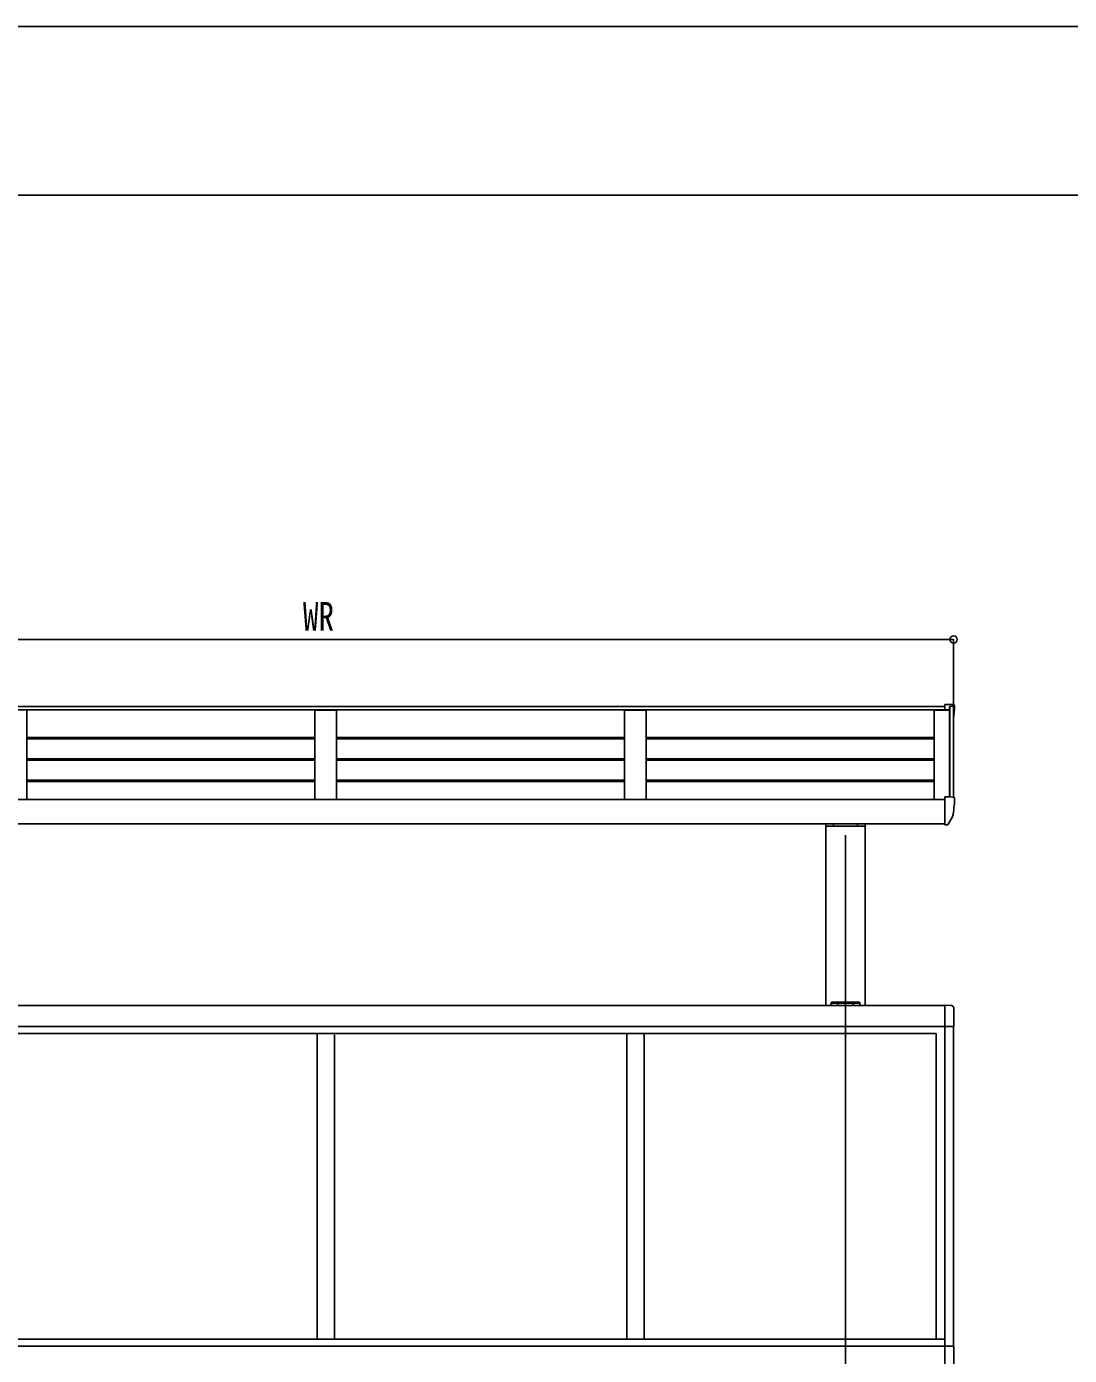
# Model space of a CAD drawing. Units: millimetres, scale not verified. Extents: x -8410 to 8410, y -5940 to 5940.
# Drawn here: x -6687 to -4275, y 2869 to 5940 of the extents above; entities that cross this region are included whole.
import ezdxf
from ezdxf.enums import TextEntityAlignment as Align

# ---------------------------------------------------------------- set-up
doc = ezdxf.new("R2010")
doc.units = ezdxf.units.MM
doc.header["$LTSCALE"] = 30
for name, color, linetype in [('0-3_YKK_12', 2, 'Continuous'), ('0-4_YKK_13', 4, 'Continuous'), ('0-5_YKK_A1', 4, 'Continuous'), ('0-6_YKK_D', 6, 'Continuous'), ('0-7_YKK_ZWAK', 7, 'Continuous')]:
    doc.layers.add(name, color=color, linetype=linetype)
doc.styles.add('ＭＳ ゴシック', font='')
doc.styles.get('ＭＳ ゴシック').set_extended_font_data('MS Gothic')

msp = doc.modelspace()

# ---------------------------------------------------------------- linework, layer by layer
at = {"layer": '0-3_YKK_12'}
for p, q in [((-4793.39, 4071.03), (-4793.39, 827.46)), ((-4793.39, 3746.18), (-4793.39, 732.06))]:
    msp.add_line(p, q, dxfattribs=at)
at = {"layer": '0-4_YKK_13'}
for p, q in [((-4554.34, 4373.39), (-4563.39, 4373.39)), ((-4563.39, 4373.39), (-4563.39, 4360.98)), ((-4544.24, 4372.86), (-4554.34, 4373.39)), ((-4541.39, 4369.87), (-4541.39, 4369.39)), ((-4554.34, 4159.65), (-4563.39, 4159.65)), ((-4563.39, 4159.65), (-4563.39, 4097.29)), ((-4544.24, 4159.12), (-4554.34, 4159.65)), ((-4541.39, 4156.12), (-4541.39, 4155.65)), ((-4563.39, 4114.44), (-4563.39, 4113.89)), ((-4563.39, 4096.65), (-4563.39, 4097.29)), ((-4563.39, 4096.65), (-4563.39, 4094.65)), ((-4561.89, 4094.65), (-4563.39, 4094.65)), ((-4558.55, 4094.65), (-4561.89, 4094.65)), ((-4545.9, 4113.55), (-4555.95, 4096.15)), ((-4825.8, 3684.96), (-4825.3, 3684.96)), ((-4825.4, 3682.46), (-4761.39, 3682.46)), ((-4825.3, 3684.96), (-4761.49, 3684.96)), ((-4761.49, 3684.96), (-4760.99, 3684.96)), ((-4759.89, 3682.46), (-4761.39, 3682.46)), ((-4759.99, 3684.02), (-4759.89, 3682.46)), ((-4563.39, 3677.96), (-4548.11, 3677.16)), ((-4542.89, 3671.67), (-4542.89, 3628.76)), ((-4563.39, 3628.76), (-4542.89, 3628.76)), ((-4563.39, 2890.16), (-4542.89, 2890.16)), ((-4542.89, 2847.25), (-4542.89, 2890.16))]:
    msp.add_line(p, q, dxfattribs=at)
msp.add_lwpolyline([(-4825.4, 3682.46), (-4826.89, 3682.46), (-4826.8, 3684.02)], dxfattribs=at)
for centre, radius, start, end in [((-4544.39, 4369.87), 3, 0, 87), ((-4743.39, 4369.39), 202, 351.93102, 0), ((-4743.39, 4155.65), 202, 348.09787, 0), ((-4544.39, 4156.12), 3, 0, 87), ((-4558.55, 4097.65), 3, 270, 330), ((-4547.2, 4114.3), 1.5, 330, 348.09787), ((-4825.8, 3683.96), 1, 90, 176.5), ((-4760.99, 3683.96), 1, 3.5, 90), ((-4548.39, 3671.67), 5.5, 0, 87)]:
    msp.add_arc(centre, radius, start, end, dxfattribs=at)
at = {"layer": '0-5_YKK_A1'}
for p, q in [((-7427.39, 4368.28), (-4563.39, 4368.28)), ((-4553.09, 4366.7), (-4552.52, 4368.27)), ((-4553.09, 4159.58), (-4553.09, 4366.7)), ((-4552.39, 4159.55), (-4552.39, 4368.51)), ((-4551.53, 4368.93), (-4544.34, 4368.55)), ((-4543.39, 4158.95), (-4543.39, 4367.55)), ((-4553.09, 4360.96), (-7437.69, 4360.98)), ((-6686.39, 4359.06), (-6686.39, 4153.25)), ((-6020.39, 4359.06), (-6020.39, 4153.26)), ((-6019.41, 4360.06), (-6014.57, 4360.13)), ((-6014.57, 4360.13), (-5976.22, 4360.13)), ((-5976.22, 4360.13), (-5971.38, 4360.06)), ((-5970.39, 4359.06), (-5970.39, 4153.26)), ((-5304.39, 4359.06), (-5304.39, 4153.26)), ((-5303.41, 4360.06), (-5298.57, 4360.13)), ((-5298.57, 4360.13), (-5260.22, 4360.13)), ((-5260.22, 4360.13), (-5255.38, 4360.06)), ((-5254.39, 4359.06), (-5254.39, 4153.26)), ((-6020.39, 4297.03), (-6686.39, 4297.03)), ((-6020.39, 4294.05), (-6686.39, 4294.05)), ((-5304.39, 4297.03), (-5970.39, 4297.03)), ((-5304.39, 4294.05), (-5970.39, 4294.05)), ((-4588.39, 4297.03), (-5254.39, 4297.03)), ((-4588.39, 4294.05), (-5254.39, 4294.05)), ((-6020.39, 4247.59), (-6686.39, 4247.59)), ((-6020.39, 4244.61), (-6686.39, 4244.61)), ((-5304.39, 4247.59), (-5970.39, 4247.59)), ((-5304.39, 4244.61), (-5970.39, 4244.61)), ((-4588.39, 4247.59), (-5254.39, 4247.59)), ((-4588.39, 4244.61), (-5254.39, 4244.61)), ((-6020.42, 4195.12), (-6686.42, 4195.12)), ((-6020.39, 4198.15), (-6686.39, 4198.15)), ((-5304.42, 4195.12), (-5970.42, 4195.12)), ((-5304.39, 4198.16), (-5970.39, 4198.16)), ((-4588.42, 4195.12), (-5254.42, 4195.12)), ((-4588.39, 4198.16), (-5254.39, 4198.16)), ((-7427.39, 4153.26), (-4563.39, 4153.26)), ((-7427.39, 4096.93), (-4563.39, 4096.97)), ((-4838.59, 4096.95), (-4838.59, 3677.46)), ((-4838.59, 4092.22), (-4748.19, 4092.22)), ((-4820.89, 4096.95), (-4820.89, 4092.22)), ((-4765.89, 4096.95), (-4765.89, 4092.22)), ((-4748.19, 4096.95), (-4748.19, 3677.46)), ((-4563.39, 3677.46), (-7427.39, 3677.46)), ((-4826.39, 3682.46), (-4826.39, 3677.46)), ((-4810.89, 3682.46), (-4810.89, 3677.46)), ((-4775.89, 3682.46), (-4775.89, 3677.46)), ((-4760.39, 3682.46), (-4760.39, 3677.46)), ((-4563.39, 3678.16), (-4563.39, 2840.96)), ((-7427.39, 3628.96), (-4563.39, 3628.96)), ((-4543.39, 3628.76), (-4543.39, 2890.16)), ((-7407.39, 3612.96), (-4583.39, 3612.96)), ((-6015.39, 3613.2), (-6015.39, 2905.96)), ((-5975.39, 3609.7), (-5975.39, 2905.96)), ((-5299.39, 3612.96), (-5299.39, 2905.96)), ((-5259.39, 3612.96), (-5259.39, 2905.96)), ((-4583.39, 3612.96), (-4583.39, 2905.96)), ((-4583.39, 3612.96), (-4583.39, 2905.96)), ((-7427.39, 2905.96), (-4563.39, 2905.96)), ((-7427.39, 2889.96), (-4563.39, 2889.96)), ((-4563.39, 2905.96), (-4563.39, 2889.96))]:
    msp.add_line(p, q, dxfattribs=at)
msp.add_lwpolyline([(-4588.39, 4153.26), (-4588.39, 4360.13), (-4553.09, 4360.13)], dxfattribs=at)
for centre, radius, start, end in [((-4551.58, 4367.93), 1, 87, 160), ((-4544.39, 4367.55), 1, 0, 87), ((-6687.39, 4359.06), 0.997, 359.84961, 89.33225), ((-6019.4, 4359.06), 0.997, 90.66782, 179.85648), ((-5971.39, 4359.06), 0.997, 359.84961, 89.33225), ((-5303.4, 4359.06), 0.997, 90.66782, 179.85648), ((-5255.39, 4359.06), 0.997, 359.84961, 89.33225)]:
    msp.add_arc(centre, radius, start, end, dxfattribs=at)
at = {"layer": '0-6_YKK_D'}
for p, q in [((-7447.39, 4523.41), (-4543.39, 4523.41)), ((-4543.39, 4339.78), (-4543.39, 4524.41))]:
    msp.add_line(p, q, dxfattribs=at)
msp.add_circle((-4543.39, 4523.41), 8.5, dxfattribs=at)
at = {"layer": '0-7_YKK_ZWAK'}
msp.add_line((7790.04, 5550), (-7809.96, 5550), dxfattribs=at)
msp.add_lwpolyline([(-8410, -5940), (8410, -5940), (8410, 5940), (-8410, 5940)], close=True, dxfattribs=at)

# ---------------------------------------------------------------- texts
at = {"layer": '0-6_YKK_D', "style": 'ＭＳ ゴシック', "width": 0.8}
msp.add_text('WR', height=65.98, dxfattribs=at).set_placement((-6048.19, 4524.21), align=Align.BOTTOM_LEFT)

doc.saveas('drawing.dxf')
